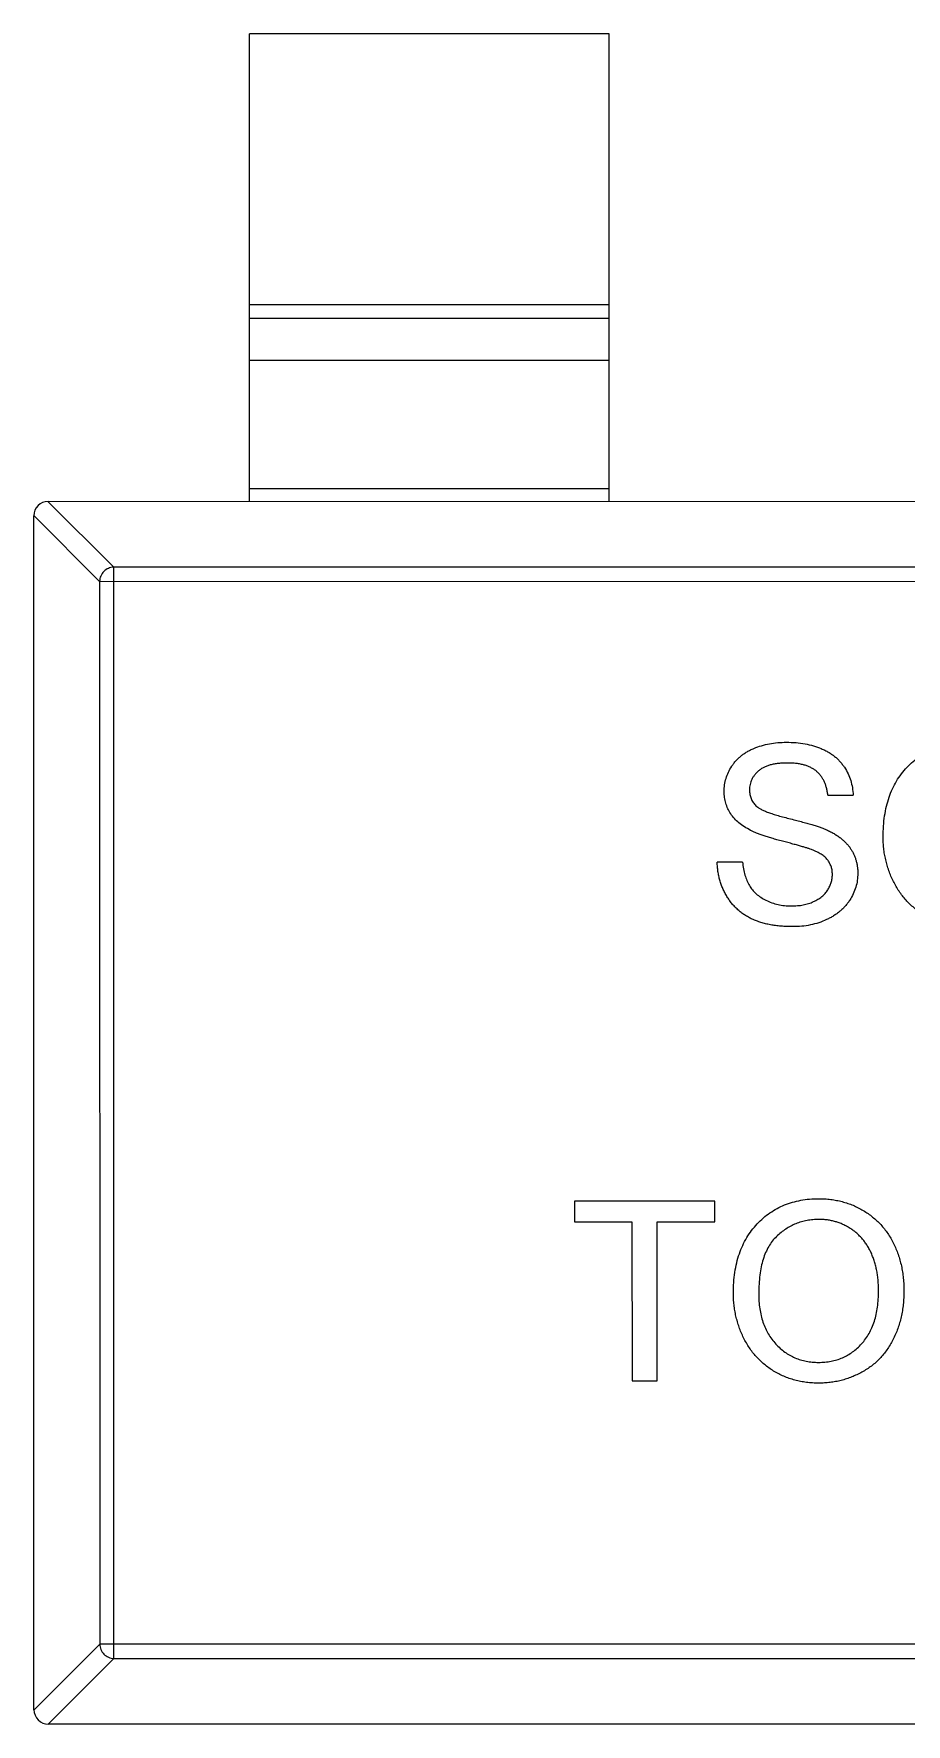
# Model space of a CAD drawing. Header units: millimetres. Extents: x 0 to 297, y 0 to 210.
# Drawn here: x 202.912 to 204.125, y 96.417 to 98.768 of the extents above; entities that cross this region are included whole.
import ezdxf

# ---------------------------------------------------------------- set-up
doc = ezdxf.new("R2010")
doc.units = ezdxf.units.MM
doc.layers.get('0').update_dxf_attribs({"linetype": 'CONTINUOUS'})

msp = doc.modelspace()

# ---------------------------------------------------------------- linework, layer by layer
at = {"color": 7, "linetype": 'Continuous'}
for p, q in [((203.7115, 98.7675), (203.2115, 98.7675)), ((203.2115, 98.1175), (203.2115, 98.7675)), ((203.7115, 98.1175), (203.7115, 98.7675)), ((203.2115, 98.3913), (203.7115, 98.3914)), ((203.7115, 98.3716), (203.2115, 98.3715)), ((203.7115, 98.3135), (203.2115, 98.3135)), ((202.9312, 98.1174), (203.0227, 98.026)), ((202.9315, 98.1174), (205.8915, 98.1178)), ((203.2115, 98.1352), (203.7115, 98.1353)), ((203.003, 98.0063), (202.9116, 98.0977)), ((202.9118, 96.4374), (202.9116, 98.0974)), ((205.8004, 98.0264), (203.0227, 98.026)), ((203.0229, 96.5088), (203.0227, 98.026)), ((203.003, 98.0063), (205.8201, 98.0067)), ((203.003, 98.0063), (203.0032, 96.5285)), ((204.0158, 97.7089), (204.0511, 97.7089)), ((203.8972, 97.6159), (203.862, 97.6159)), ((203.8588, 97.1447), (203.6633, 97.1447)), ((203.6633, 97.1447), (203.6633, 97.1159)), ((203.8588, 97.1159), (203.8588, 97.1447)), ((203.6633, 97.1159), (203.7434, 97.1159)), ((203.7434, 97.1159), (203.7435, 96.8947)), ((203.7787, 97.1159), (203.8588, 97.1159)), ((203.7787, 96.8947), (203.7787, 97.1159)), ((203.7435, 96.8947), (203.7787, 96.8947)), ((202.9118, 96.4371), (203.0032, 96.5285)), ((205.8203, 96.5289), (203.0032, 96.5285)), ((203.0229, 96.5088), (202.9315, 96.4174)), ((203.0229, 96.5088), (205.8006, 96.5092)), ((205.8918, 96.4178), (202.9318, 96.4174))]:
    msp.add_line(p, q, dxfattribs=at)
for centre, start, end in [((202.9316, 98.0974), 90.0074, 180.0074), ((202.9318, 96.4374), 180.0074, 270.0074)]:
    msp.add_arc(centre, 0.02, start, end, dxfattribs=at)
for points, knots in [([(203.0227, 98.026), (203.0201, 98.0259), (203.0151, 98.0248), (203.0086, 98.0204), (203.0042, 98.0139), (203.0031, 98.0088), (203.003, 98.0063)], [0, 0, 0, 0, 0.249032, 0.5, 0.750968, 1, 1, 1, 1]), ([(203.8716, 97.7141), (203.8717, 97.7172), (203.8719, 97.7234), (203.874, 97.7324), (203.8774, 97.7411), (203.8812, 97.748), (203.8849, 97.7533), (203.888, 97.757), (203.8914, 97.7605), (203.8952, 97.7637), (203.8992, 97.7667), (203.9035, 97.7695), (203.9082, 97.7719), (203.9148, 97.775), (203.9236, 97.778), (203.9347, 97.7807), (203.9463, 97.7823), (203.9543, 97.7825), (203.9583, 97.7826)], [0, 0, 0, 0, 0.074995, 0.149165, 0.223664, 0.300412, 0.33957, 0.378921, 0.418096, 0.45823, 0.498427, 0.539708, 0.582216, 0.625824, 0.715481, 0.807384, 0.901634, 1, 1, 1, 1]), ([(203.9583, 97.7826), (203.9628, 97.7825), (203.9714, 97.7823), (203.984, 97.7806), (203.9958, 97.7778), (204.005, 97.7746), (204.0118, 97.7714), (204.0166, 97.7689), (204.0211, 97.766), (204.0253, 97.7629), (204.0292, 97.7595), (204.0327, 97.7558), (204.036, 97.7519), (204.0399, 97.7464), (204.0442, 97.739), (204.0478, 97.7295), (204.0503, 97.7194), (204.0508, 97.7124), (204.0511, 97.7089)], [0, 0, 0, 0, 0.100475, 0.195644, 0.286083, 0.372983, 0.415026, 0.456052, 0.495939, 0.535566, 0.574087, 0.612519, 0.651081, 0.689513, 0.766237, 0.84235, 0.919974, 1, 1, 1, 1]), ([(204.0927, 97.6511), (204.0928, 97.6561), (204.093, 97.6659), (204.0946, 97.6801), (204.0971, 97.6935), (204.1008, 97.706), (204.1054, 97.7177), (204.1111, 97.7286), (204.1179, 97.7386), (204.1257, 97.7478), (204.1343, 97.7559), (204.1435, 97.7631), (204.1534, 97.7692), (204.1638, 97.7741), (204.1749, 97.7779), (204.1865, 97.7806), (204.1988, 97.7823), (204.2072, 97.7825), (204.2114, 97.7826)], [0, 0, 0, 0, 0.075226, 0.146575, 0.2145, 0.27953, 0.342403, 0.403496, 0.463762, 0.523864, 0.583252, 0.641302, 0.698898, 0.756295, 0.814628, 0.874325, 0.935783, 1, 1, 1, 1]), ([(203.9597, 97.7537), (203.9575, 97.7537), (203.9532, 97.7537), (203.947, 97.7531), (203.9412, 97.7523), (203.9359, 97.7511), (203.9311, 97.7495), (203.9267, 97.7477), (203.9229, 97.7454), (203.9194, 97.7429), (203.9165, 97.74), (203.9139, 97.7371), (203.9117, 97.734), (203.9099, 97.7308), (203.9085, 97.7274), (203.9076, 97.7238), (203.9069, 97.7202), (203.9069, 97.7177), (203.9068, 97.7164)], [0, 0, 0, 0, 0.091511, 0.177143, 0.257108, 0.331198, 0.400592, 0.465625, 0.526973, 0.585443, 0.641399, 0.695044, 0.746782, 0.796959, 0.847545, 0.897439, 0.947649, 1, 1, 1, 1]), ([(204.0158, 97.7089), (204.0156, 97.7107), (204.0151, 97.7142), (204.014, 97.7192), (204.0125, 97.7239), (204.0107, 97.7283), (204.0086, 97.7324), (204.006, 97.7361), (204.0031, 97.7394), (203.9999, 97.7425), (203.9963, 97.7451), (203.9922, 97.7474), (203.9878, 97.7494), (203.983, 97.751), (203.9777, 97.7522), (203.9721, 97.7531), (203.9661, 97.7536), (203.9619, 97.7537), (203.9597, 97.7537)], [0, 0, 0, 0, 0.067155, 0.131403, 0.192732, 0.251253, 0.307704, 0.362699, 0.417778, 0.472304, 0.527873, 0.58523, 0.645057, 0.707952, 0.774434, 0.84494, 0.920404, 1, 1, 1, 1]), ([(203.9085, 97.6601), (203.9055, 97.6617), (203.8999, 97.6647), (203.8922, 97.6702), (203.8858, 97.6763), (203.8806, 97.683), (203.8765, 97.6901), (203.8737, 97.6978), (203.8718, 97.7058), (203.8717, 97.7113), (203.8716, 97.7141)], [0, 0, 0, 0, 0.144805, 0.279512, 0.406394, 0.527502, 0.645393, 0.761885, 0.878942, 1, 1, 1, 1]), ([(203.9068, 97.7164), (203.9069, 97.7143), (203.9071, 97.7101), (203.9089, 97.7042), (203.9117, 97.6988), (203.9144, 97.6958), (203.9158, 97.6943)], [0, 0, 0, 0, 0.262741, 0.509957, 0.753327, 1, 1, 1, 1]), ([(203.9158, 97.6943), (203.9167, 97.6936), (203.9186, 97.692), (203.9221, 97.6898), (203.9266, 97.6876), (203.9319, 97.6854), (203.9381, 97.6832), (203.9451, 97.681), (203.9531, 97.6788), (203.9617, 97.6766), (203.9704, 97.6744), (203.9787, 97.6723), (203.9863, 97.6702), (203.9932, 97.6682), (203.9994, 97.6663), (204.0049, 97.6644), (204.0097, 97.6626), (204.0127, 97.6614), (204.0141, 97.6608)], [0, 0, 0, 0, 0.032743, 0.07241, 0.119611, 0.174673, 0.237345, 0.308352, 0.38763, 0.474784, 0.563332, 0.645136, 0.720203, 0.789134, 0.851497, 0.907331, 0.956969, 1, 1, 1, 1]), ([(203.9956, 97.6324), (203.9947, 97.6328), (203.9927, 97.6336), (203.9893, 97.6347), (203.9852, 97.6361), (203.9805, 97.6375), (203.975, 97.639), (203.9688, 97.6407), (203.9619, 97.6426), (203.9545, 97.6445), (203.9471, 97.6465), (203.9399, 97.6485), (203.9334, 97.6505), (203.9274, 97.6524), (203.9219, 97.6544), (203.9169, 97.6563), (203.9125, 97.6581), (203.9098, 97.6594), (203.9085, 97.6601)], [0, 0, 0, 0, 0.0312, 0.070487, 0.117215, 0.171576, 0.234122, 0.303963, 0.382156, 0.467646, 0.554335, 0.635074, 0.710037, 0.779092, 0.842966, 0.901001, 0.953246, 1, 1, 1, 1]), ([(204.0141, 97.6608), (204.0159, 97.66), (204.0194, 97.6583), (204.0244, 97.6556), (204.0291, 97.6527), (204.0334, 97.6496), (204.0373, 97.6464), (204.0408, 97.6429), (204.0441, 97.6394), (204.0469, 97.6356), (204.0494, 97.6317), (204.0516, 97.6277), (204.0534, 97.6235), (204.0549, 97.6191), (204.056, 97.6146), (204.0569, 97.61), (204.0574, 97.6052), (204.0575, 97.602), (204.0575, 97.6004)], [0, 0, 0, 0, 0.074931, 0.147078, 0.216364, 0.282503, 0.346688, 0.408836, 0.469262, 0.528432, 0.587001, 0.644416, 0.702189, 0.759767, 0.81849, 0.877633, 0.93802, 1, 1, 1, 1]), ([(204.2113, 97.5262), (204.2085, 97.5262), (204.2028, 97.5263), (204.1944, 97.5272), (204.1862, 97.5284), (204.1782, 97.5303), (204.1705, 97.5327), (204.163, 97.5356), (204.1557, 97.539), (204.1487, 97.543), (204.142, 97.5474), (204.1358, 97.5522), (204.1299, 97.5574), (204.1245, 97.5631), (204.1194, 97.569), (204.1148, 97.5754), (204.1106, 97.5821), (204.1069, 97.5892), (204.1035, 97.5965), (204.1007, 97.604), (204.0982, 97.6116), (204.0962, 97.6193), (204.0946, 97.6271), (204.0936, 97.635), (204.0928, 97.643), (204.0928, 97.6484), (204.0927, 97.6511)], [0, 0, 0, 0, 0.044697, 0.088534, 0.131409, 0.173814, 0.215715, 0.257247, 0.298848, 0.340604, 0.382029, 0.42297, 0.463632, 0.504048, 0.544591, 0.584964, 0.626265, 0.667979, 0.709943, 0.751382, 0.792619, 0.833948, 0.875008, 0.916446, 0.957907, 1, 1, 1, 1]), ([(204.0222, 97.5986), (204.0221, 97.6005), (204.022, 97.604), (204.0209, 97.6091), (204.0188, 97.6138), (204.0162, 97.6183), (204.0125, 97.6224), (204.0078, 97.6261), (204.0021, 97.6295), (203.9978, 97.6314), (203.9956, 97.6324)], [0, 0, 0, 0, 0.117768, 0.230176, 0.339843, 0.450625, 0.566943, 0.696021, 0.839438, 1, 1, 1, 1]), ([(203.9667, 97.5262), (203.964, 97.5262), (203.9586, 97.5262), (203.9508, 97.5268), (203.9433, 97.5275), (203.9361, 97.5287), (203.9293, 97.5302), (203.9228, 97.532), (203.9166, 97.5341), (203.9108, 97.5365), (203.9053, 97.5394), (203.9001, 97.5424), (203.8952, 97.5459), (203.8907, 97.5498), (203.8863, 97.5538), (203.8824, 97.5583), (203.8787, 97.5631), (203.8754, 97.5682), (203.8724, 97.5735), (203.8697, 97.5791), (203.8674, 97.5848), (203.8656, 97.5907), (203.8641, 97.5967), (203.863, 97.603), (203.8622, 97.6094), (203.862, 97.6137), (203.862, 97.6159)], [0, 0, 0, 0, 0.052493, 0.102825, 0.151397, 0.198033, 0.242876, 0.285999, 0.327849, 0.368395, 0.407852, 0.446838, 0.485166, 0.523341, 0.561602, 0.59992, 0.638496, 0.677791, 0.71729, 0.756605, 0.796068, 0.835886, 0.875714, 0.916263, 0.95776, 1, 1, 1, 1]), ([(203.8972, 97.6159), (203.8976, 97.6127), (203.8984, 97.6067), (203.9004, 97.598), (203.9031, 97.5903), (203.9065, 97.5833), (203.9109, 97.5772), (203.9161, 97.5716), (203.9226, 97.5669), (203.9298, 97.5626), (203.9379, 97.5593), (203.9466, 97.5568), (203.9557, 97.5553), (203.9619, 97.5551), (203.9651, 97.555)], [0, 0, 0, 0, 0.093796, 0.180188, 0.260363, 0.334847, 0.407093, 0.481448, 0.559271, 0.64227, 0.728586, 0.815978, 0.906035, 1, 1, 1, 1]), ([(204.0575, 97.6004), (204.0573, 97.5971), (204.0571, 97.5906), (204.0549, 97.581), (204.0514, 97.5718), (204.0472, 97.5644), (204.0434, 97.5588), (204.0401, 97.5548), (204.0365, 97.551), (204.0326, 97.5475), (204.0284, 97.5442), (204.0239, 97.5412), (204.0191, 97.5384), (204.0123, 97.535), (204.0032, 97.5314), (203.9916, 97.5284), (203.9794, 97.5265), (203.971, 97.5263), (203.9667, 97.5262)], [0, 0, 0, 0, 0.074816, 0.148535, 0.223872, 0.301297, 0.340894, 0.38034, 0.420127, 0.45995, 0.500831, 0.541907, 0.584439, 0.62808, 0.717267, 0.80786, 0.901925, 1, 1, 1, 1]), ([(203.9651, 97.555), (203.968, 97.5551), (203.9735, 97.5552), (203.9814, 97.5564), (203.9889, 97.5581), (203.9958, 97.5608), (204.0021, 97.564), (204.0075, 97.5678), (204.0122, 97.5722), (204.0158, 97.5771), (204.0186, 97.5823), (204.0207, 97.5877), (204.022, 97.5931), (204.0221, 97.5968), (204.0222, 97.5986)], [0, 0, 0, 0, 0.105584, 0.205868, 0.300947, 0.393002, 0.480949, 0.562874, 0.641461, 0.717742, 0.791772, 0.862716, 0.931777, 1, 1, 1, 1]), ([(203.8845, 97.0164), (203.8846, 97.0215), (203.8847, 97.0312), (203.8863, 97.0454), (203.8889, 97.0588), (203.8925, 97.0714), (203.8972, 97.0831), (203.9029, 97.094), (203.9097, 97.104), (203.9174, 97.1132), (203.926, 97.1213), (203.9352, 97.1285), (203.9451, 97.1345), (203.9555, 97.1395), (203.9666, 97.1433), (203.9783, 97.146), (203.9905, 97.1477), (203.9989, 97.1479), (204.0032, 97.148)], [0, 0, 0, 0, 0.075226, 0.146575, 0.2145, 0.27953, 0.342403, 0.403496, 0.463762, 0.523864, 0.583252, 0.641302, 0.698898, 0.756295, 0.814628, 0.874325, 0.935783, 1, 1, 1, 1]), ([(204.0032, 97.148), (204.006, 97.1479), (204.0116, 97.1478), (204.0199, 97.1471), (204.028, 97.1458), (204.0358, 97.144), (204.0435, 97.1416), (204.051, 97.1389), (204.0581, 97.1355), (204.0651, 97.1316), (204.0718, 97.1274), (204.0781, 97.1226), (204.084, 97.1175), (204.0895, 97.112), (204.0945, 97.106), (204.0992, 97.0997), (204.1035, 97.093), (204.1073, 97.0858), (204.1107, 97.0784), (204.1136, 97.0707), (204.1161, 97.0627), (204.1182, 97.0545), (204.1197, 97.0461), (204.1209, 97.0374), (204.1215, 97.0285), (204.1216, 97.0224), (204.1217, 97.0194)], [0, 0, 0, 0, 0.043099, 0.085587, 0.126908, 0.167967, 0.20845, 0.249025, 0.289281, 0.33001, 0.370598, 0.410466, 0.450033, 0.489688, 0.529116, 0.569037, 0.609703, 0.650759, 0.692509, 0.734219, 0.776707, 0.819552, 0.863351, 0.907839, 0.953334, 1, 1, 1, 1]), ([(204.0034, 97.1191), (204.0006, 97.1191), (203.995, 97.119), (203.9869, 97.1177), (203.979, 97.1159), (203.9714, 97.1133), (203.9642, 97.11), (203.9573, 97.1058), (203.9506, 97.101), (203.9442, 97.0954), (203.9383, 97.089), (203.9334, 97.0815), (203.9291, 97.073), (203.9256, 97.0635), (203.923, 97.053), (203.9211, 97.0416), (203.9199, 97.0291), (203.9198, 97.0205), (203.9197, 97.016)], [0, 0, 0, 0, 0.055943, 0.110382, 0.164048, 0.216759, 0.269601, 0.323009, 0.377581, 0.433449, 0.490922, 0.550625, 0.613117, 0.679861, 0.751358, 0.828261, 0.910795, 1, 1, 1, 1]), ([(204.0864, 97.0196), (204.0864, 97.0221), (204.0863, 97.0269), (204.0858, 97.0341), (204.0851, 97.041), (204.084, 97.0477), (204.0825, 97.0541), (204.0808, 97.0604), (204.0787, 97.0663), (204.0764, 97.0721), (204.0738, 97.0775), (204.0708, 97.0826), (204.0675, 97.0874), (204.064, 97.092), (204.0601, 97.0961), (204.056, 97.1), (204.0516, 97.1036), (204.0469, 97.1068), (204.042, 97.1097), (204.0369, 97.1122), (204.0317, 97.1144), (204.0263, 97.1161), (204.0208, 97.1174), (204.0152, 97.1185), (204.0093, 97.119), (204.0054, 97.1191), (204.0034, 97.1191)], [0, 0, 0, 0, 0.050852, 0.099752, 0.147438, 0.194086, 0.239171, 0.28334, 0.326577, 0.368936, 0.410572, 0.451051, 0.490877, 0.530044, 0.568937, 0.607578, 0.64642, 0.685679, 0.724799, 0.763513, 0.802173, 0.84074, 0.879649, 0.919071, 0.959098, 1, 1, 1, 1]), ([(204.0031, 96.8916), (204.0002, 96.8916), (203.9945, 96.8917), (203.9861, 96.8925), (203.9779, 96.8938), (203.9699, 96.8957), (203.9622, 96.8981), (203.9547, 96.901), (203.9474, 96.9044), (203.9404, 96.9083), (203.9338, 96.9127), (203.9275, 96.9176), (203.9216, 96.9228), (203.9162, 96.9284), (203.9111, 96.9343), (203.9066, 96.9407), (203.9024, 96.9475), (203.8986, 96.9546), (203.8953, 96.9619), (203.8924, 96.9694), (203.89, 96.977), (203.888, 96.9847), (203.8864, 96.9925), (203.8853, 97.0004), (203.8846, 97.0084), (203.8845, 97.0137), (203.8845, 97.0164)], [0, 0, 0, 0, 0.044697, 0.088534, 0.131409, 0.173814, 0.215715, 0.257247, 0.298848, 0.340604, 0.382029, 0.42297, 0.463632, 0.504048, 0.544591, 0.584964, 0.626265, 0.667979, 0.709943, 0.751382, 0.792619, 0.833948, 0.875008, 0.916446, 0.957907, 1, 1, 1, 1]), ([(203.9197, 97.016), (203.9198, 97.0124), (203.9199, 97.0054), (203.9211, 96.9951), (203.9229, 96.9855), (203.9254, 96.9763), (203.9288, 96.9678), (203.9329, 96.9599), (203.9377, 96.9526), (203.9433, 96.9459), (203.9494, 96.9399), (203.9559, 96.9347), (203.9628, 96.9303), (203.9701, 96.9267), (203.9778, 96.9238), (203.9858, 96.9219), (203.9943, 96.9206), (204, 96.9205), (204.0029, 96.9204)], [0, 0, 0, 0, 0.075964, 0.148125, 0.217201, 0.2833, 0.347202, 0.4093, 0.470426, 0.531588, 0.591739, 0.650258, 0.707303, 0.764208, 0.821148, 0.879119, 0.938423, 1, 1, 1, 1]), ([(204.0029, 96.9204), (204.0059, 96.9205), (204.0117, 96.9206), (204.0203, 96.9218), (204.0284, 96.9239), (204.0362, 96.9267), (204.0435, 96.9304), (204.0504, 96.9348), (204.0569, 96.9402), (204.063, 96.9462), (204.0685, 96.953), (204.0734, 96.9605), (204.0773, 96.9687), (204.0808, 96.9776), (204.0833, 96.9872), (204.0851, 96.9974), (204.0862, 97.0083), (204.0863, 97.0158), (204.0864, 97.0196)], [0, 0, 0, 0, 0.061055, 0.119545, 0.176806, 0.232956, 0.288583, 0.344667, 0.401662, 0.46054, 0.520477, 0.581213, 0.643431, 0.707961, 0.775371, 0.846414, 0.921152, 1, 1, 1, 1]), ([(204.1217, 97.0194), (204.1216, 97.0163), (204.1215, 97.0101), (204.1208, 97.0011), (204.1196, 96.9923), (204.118, 96.9837), (204.1158, 96.9754), (204.1132, 96.9673), (204.1101, 96.9595), (204.1065, 96.9519), (204.1025, 96.9447), (204.0981, 96.9379), (204.0933, 96.9316), (204.0881, 96.9257), (204.0825, 96.9203), (204.0765, 96.9153), (204.0701, 96.9108), (204.0633, 96.9068), (204.0563, 96.9032), (204.0491, 96.9001), (204.0418, 96.8974), (204.0343, 96.8953), (204.0267, 96.8936), (204.0189, 96.8924), (204.0111, 96.8917), (204.0058, 96.8916), (204.0031, 96.8916)], [0, 0, 0, 0, 0.04756, 0.093962, 0.139112, 0.183626, 0.227457, 0.270703, 0.313611, 0.35626, 0.398366, 0.439557, 0.480045, 0.519888, 0.559658, 0.599421, 0.639208, 0.679668, 0.72002, 0.759859, 0.79956, 0.839199, 0.878956, 0.918794, 0.959083, 1, 1, 1, 1]), ([(203.0032, 96.5285), (203.0032, 96.526), (203.0044, 96.5209), (203.0088, 96.5145), (203.0152, 96.5101), (203.0203, 96.5089), (203.0229, 96.5088)], [0, 0, 0, 0, 0.249032, 0.5, 0.750968, 1, 1, 1, 1])]:
    msp.add_open_spline(points, degree=3, knots=knots, dxfattribs=at)

doc.saveas('drawing.dxf')
